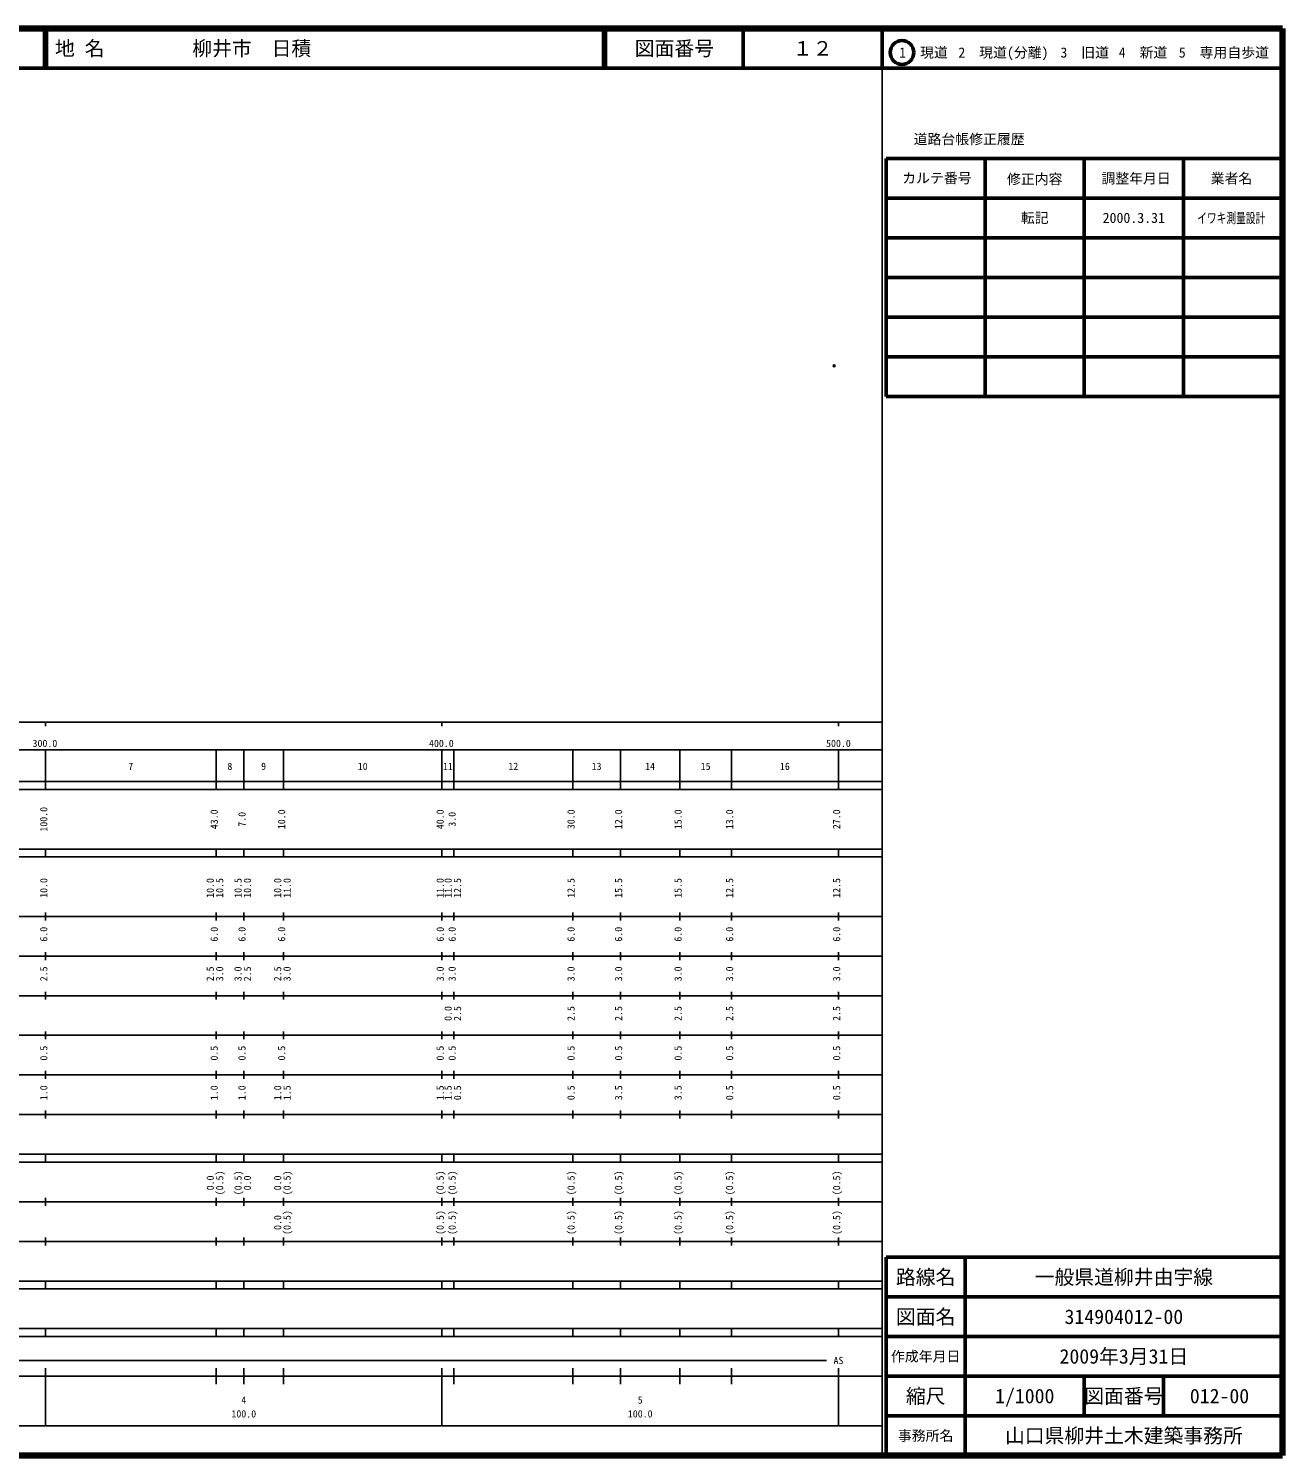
# Model space of a CAD drawing. Units: millimetres on the paper. Extents: x 40 to 680, y 20 to 380.
# Drawn here: x 363.7 to 680, y 20 to 380 of the extents above; entities that cross this region are included whole.
import ezdxf
from ezdxf.enums import TextEntityAlignment as Align

# ---------------------------------------------------------------- set-up
doc = ezdxf.new("R2010")
doc.units = ezdxf.units.MM
doc.header["$PDMODE"] = 32
doc.header["$PDSIZE"] = 0.5
doc.layers.add('M-OTRS', color=6, linetype='Continuous')
doc.layers.add('M-TTL-TXT', color=7, linetype='Continuous')
for name, color, linetype, lineweight in [('M-TTL', 2, 'Continuous', 140), ('M-TTL-BAND', 7, 'Continuous', 25), ('M-TTL-FRAM', 2, 'Continuous', 50), ('M-TTL-LINE', 7, 'Continuous', 50)]:
    doc.layers.add(name, color=color, linetype=linetype, lineweight=lineweight)
doc.styles.add('ＭＳ ゴシック', font='')
doc.styles.get('ＭＳ ゴシック').set_extended_font_data('MS Gothic')

msp = doc.modelspace()

# ---------------------------------------------------------------- linework, layer by layer
at = {"layer": 'M-OTRS'}
msp.add_point((566.9, 294.927), dxfattribs=at)
at = {"layer": 'M-TTL'}
for p, q in [((680, 380), (40, 380)), ((680, 20), (680, 380)), ((40, 20), (680, 20))]:
    msp.add_line(p, q, dxfattribs=at)
at = {"layer": 'M-TTL-BAND'}
for p, q in [((579, 20), (579, 370)), ((40, 205), (579, 205)), ((368, 205), (368, 204)), ((468, 205), (468, 204)), ((568, 205), (568, 204)), ((68, 198), (579, 198)), ((368, 188), (368, 198)), ((411, 188), (411, 198)), ((418, 188), (418, 198)), ((428, 188), (428, 198)), ((468, 188), (468, 198)), ((471, 188), (471, 198)), ((501, 188), (501, 198)), ((513, 188), (513, 198)), ((528, 188), (528, 198)), ((541, 188), (541, 198)), ((568, 188), (568, 198)), ((40, 190), (579, 190)), ((40, 188), (579, 188)), ((40, 173), (579, 173)), ((368, 171), (368, 173)), ((411, 171), (411, 173)), ((418, 171), (418, 173)), ((428, 171), (428, 173)), ((468, 171), (468, 173)), ((471, 171), (471, 173)), ((501, 171), (501, 173)), ((513, 171), (513, 173)), ((528, 171), (528, 173)), ((541, 171), (541, 173)), ((568, 171), (568, 173)), ((40, 171), (579, 171)), ((40, 156), (579, 156)), ((368, 155), (368, 157)), ((411, 155), (411, 157)), ((418, 155), (418, 157)), ((428, 155), (428, 157)), ((468, 155), (468, 157)), ((471, 155), (471, 157)), ((501, 155), (501, 157)), ((513, 155), (513, 157)), ((528, 155), (528, 157)), ((541, 155), (541, 157)), ((568, 155), (568, 157)), ((46, 146), (579, 146)), ((368, 145), (368, 147)), ((411, 145), (411, 147)), ((418, 145), (418, 147)), ((428, 145), (428, 147)), ((468, 145), (468, 147)), ((471, 145), (471, 147)), ((501, 145), (501, 147)), ((513, 145), (513, 147)), ((528, 145), (528, 147)), ((541, 145), (541, 147)), ((568, 145), (568, 147)), ((368, 135), (368, 137)), ((411, 135), (411, 137)), ((418, 135), (418, 137)), ((428, 135), (428, 137)), ((468, 135), (468, 137)), ((471, 135), (471, 137)), ((501, 135), (501, 137)), ((513, 135), (513, 137)), ((528, 135), (528, 137)), ((541, 135), (541, 137)), ((568, 135), (568, 137)), ((52, 136), (579, 136)), ((46, 126), (579, 126)), ((368, 125), (368, 127)), ((411, 125), (411, 127)), ((418, 125), (418, 127)), ((428, 125), (428, 127)), ((468, 125), (468, 127)), ((471, 125), (471, 127)), ((501, 125), (501, 127)), ((513, 125), (513, 127)), ((528, 125), (528, 127)), ((541, 125), (541, 127)), ((568, 125), (568, 127)), ((52, 116), (579, 116)), ((368, 115), (368, 117)), ((411, 115), (411, 117)), ((418, 115), (418, 117)), ((428, 115), (428, 117)), ((468, 115), (468, 117)), ((471, 115), (471, 117)), ((501, 115), (501, 117)), ((513, 115), (513, 117)), ((528, 115), (528, 117)), ((541, 115), (541, 117)), ((568, 115), (568, 117)), ((46, 106), (579, 106)), ((368, 105), (368, 107)), ((411, 105), (411, 107)), ((418, 105), (418, 107)), ((428, 105), (428, 107)), ((468, 105), (468, 107)), ((471, 105), (471, 107)), ((501, 105), (501, 107)), ((513, 105), (513, 107)), ((528, 105), (528, 107)), ((541, 105), (541, 107)), ((568, 105), (568, 107)), ((40, 96), (579, 96)), ((40, 94), (579, 94)), ((368, 94), (368, 96)), ((411, 94), (411, 96)), ((418, 94), (418, 96)), ((428, 94), (428, 96)), ((468, 94), (468, 96)), ((471, 94), (471, 96)), ((501, 94), (501, 96)), ((513, 94), (513, 96)), ((528, 94), (528, 96)), ((541, 94), (541, 96)), ((568, 94), (568, 96)), ((49, 84), (579, 84)), ((368, 83), (368, 85)), ((411, 83), (411, 85)), ((418, 83), (418, 85)), ((428, 83), (428, 85)), ((468, 83), (468, 85)), ((471, 83), (471, 85)), ((501, 83), (501, 85)), ((513, 83), (513, 85)), ((528, 83), (528, 85)), ((541, 83), (541, 85)), ((568, 83), (568, 85)), ((40, 74), (579, 74)), ((368, 73), (368, 75)), ((411, 73), (411, 75)), ((418, 73), (418, 75)), ((428, 73), (428, 75)), ((468, 73), (468, 75)), ((471, 73), (471, 75)), ((501, 73), (501, 75)), ((513, 73), (513, 75)), ((528, 73), (528, 75)), ((541, 73), (541, 75)), ((568, 73), (568, 75)), ((40, 64), (579, 64)), ((40, 62), (579, 62)), ((368, 62), (368, 64)), ((411, 62), (411, 64)), ((418, 62), (418, 64)), ((428, 62), (428, 64)), ((468, 62), (468, 64)), ((471, 62), (471, 64)), ((501, 62), (501, 64)), ((513, 62), (513, 64)), ((528, 62), (528, 64)), ((541, 62), (541, 64)), ((568, 62), (568, 64)), ((40, 52), (579, 52)), ((368, 50), (368, 52)), ((411, 50), (411, 52)), ((418, 50), (418, 52)), ((428, 50), (428, 52)), ((468, 50), (468, 52)), ((471, 50), (471, 52)), ((501, 50), (501, 52)), ((513, 50), (513, 52)), ((528, 50), (528, 52)), ((541, 50), (541, 52)), ((568, 50), (568, 52)), ((40, 50), (579, 50)), ((71, 44), (565, 44)), ((40, 40), (579, 40)), ((368, 27.5), (368, 42)), ((411, 38), (411, 42)), ((418, 38), (418, 42)), ((428, 38), (428, 42)), ((468, 27.5), (468, 42)), ((471, 38), (471, 42)), ((501, 38), (501, 42)), ((513, 38), (513, 42)), ((528, 38), (528, 42)), ((541, 38), (541, 42)), ((568, 27.5), (568, 42)), ((68, 27.5), (579, 27.5))]:
    msp.add_line(p, q, dxfattribs=at)
at = {"layer": 'M-TTL-FRAM'}
for p, q in [((580, 347.197), (580, 287.197)), ((580, 347.197), (680, 347.197)), ((580, 287.197), (680, 287.197)), ((680, 70), (580, 70)), ((580, 70), (580, 20))]:
    msp.add_line(p, q, dxfattribs=at)
at = {"layer": 'M-TTL-LINE'}
for p, q in [((367.75, 380), (367.75, 370)), ((368.25, 380), (368.25, 370)), ((508.747, 380), (508.747, 370)), ((509.247, 380), (509.247, 370)), ((543.997, 380), (543.997, 370)), ((579, 380), (579, 370)), ((40, 370), (680, 370)), ((605, 347.197), (605, 287.197)), ((630, 347.197), (630, 287.197)), ((655, 347.197), (655, 287.197)), ((580, 337.197), (680, 337.197)), ((580, 327.197), (680, 327.197)), ((580, 317.197), (680, 317.197)), ((580, 307.197), (680, 307.197)), ((580, 297.197), (680, 297.197)), ((600, 70), (600, 20)), ((680, 60), (580, 60)), ((680, 50), (580, 50)), ((680, 40), (580, 40)), ((630, 40), (630, 30)), ((650, 40), (650, 30)), ((680, 30), (580, 30))]:
    msp.add_line(p, q, dxfattribs=at)
msp.add_circle((584.031, 373.958), 3, dxfattribs=at)

# ---------------------------------------------------------------- texts
at = {"layer": 'M-TTL-BAND', "style": 'ＭＳ ゴシック'}
for s, p in [('300.0', (367.844, 198.195)), ('400.0', (467.844, 198.195)), ('500.0', (568, 198.195)), ('7', (389.5, 192.405)), ('8', (414.5, 192.405)), ('9', (423, 192.405)), ('10', (448, 192.405)), ('11', (469.5, 192.405)), ('12', (486, 192.405)), ('13', (507, 192.405)), ('14', (520.5, 192.405)), ('15', (534.5, 192.405)), ('16', (554.5, 192.405)), ('AS', (568, 42.5)), ('4', (418, 32.523)), ('5', (518, 32.523)), ('100.0', (418, 29.033)), ('100.0', (518, 29.033))]:
    msp.add_text(s, height=1.833, dxfattribs=at).set_placement(p, align=Align.BOTTOM_CENTER)
for s, p in [('100.0', (369, 180.5)), ('43.0', (412, 180.5)), ('7.0', (419, 180.5)), ('10.0', (429, 180.5)), ('40.0', (469, 180.5)), ('3.0', (472, 180.5)), ('30.0', (502, 180.5)), ('12.0', (514, 180.5)), ('15.0', (529, 180.5)), ('13.0', (542, 180.5)), ('27.0', (569, 180.5)), ('10.0', (369, 163.174)), ('10.0', (411, 163.174)), ('10.5', (413.37, 163.174)), ('10.5', (418, 163.174)), ('10.0', (420.37, 163.174)), ('10.0', (428, 163.174)), ('11.0', (430.37, 163.174)), ('11.0', (469, 163.174)), ('11.0', (471, 163.174)), ('12.5', (473.37, 163.174)), ('12.5', (502, 163.174)), ('15.5', (514, 163.174)), ('15.5', (529, 163.174)), ('12.5', (542, 163.174)), ('12.5', (569, 163.174)), ('6.0', (369, 151.5)), ('6.0', (412, 151.5)), ('6.0', (419, 151.5)), ('6.0', (429, 151.5)), ('6.0', (469, 151.5)), ('6.0', (472, 151.5)), ('6.0', (502, 151.5)), ('6.0', (514, 151.5)), ('6.0', (529, 151.5)), ('6.0', (542, 151.5)), ('6.0', (569, 151.5)), ('2.5', (369, 141.5)), ('2.5', (411, 141.5)), ('3.0', (413.37, 141.5)), ('3.0', (418, 141.5)), ('2.5', (420.37, 141.5)), ('2.5', (428, 141.5)), ('3.0', (430.37, 141.5)), ('3.0', (469, 141.5)), ('3.0', (472, 141.5)), ('3.0', (502, 141.5)), ('3.0', (514, 141.5)), ('3.0', (529, 141.5)), ('3.0', (542, 141.5)), ('3.0', (569, 141.5)), ('0.0', (471, 131.5)), ('2.5', (473.37, 131.5)), ('2.5', (502, 131.5)), ('2.5', (514, 131.5)), ('2.5', (529, 131.5)), ('2.5', (542, 131.5)), ('2.5', (569, 131.5)), ('0.5', (369, 121.5)), ('0.5', (412, 121.5)), ('0.5', (419, 121.5)), ('0.5', (429, 121.5)), ('0.5', (469, 121.5)), ('0.5', (472, 121.5)), ('0.5', (502, 121.5)), ('0.5', (514, 121.5)), ('0.5', (529, 121.5)), ('0.5', (542, 121.5)), ('0.5', (569, 121.5)), ('1.0', (369, 111.5)), ('1.0', (412, 111.5)), ('1.0', (419, 111.5)), ('1.0', (428, 111.5)), ('1.5', (430.37, 111.5)), ('1.5', (469, 111.5)), ('1.5', (471, 111.5)), ('0.5', (473.37, 111.5)), ('0.5', (502, 111.5)), ('3.5', (514, 111.5)), ('3.5', (529, 111.5)), ('0.5', (542, 111.5)), ('0.5', (569, 111.5)), ('0.0', (411, 88.764)), ('(0.5)', (413.37, 88.764)), ('(0.5)', (418, 88.764)), ('0.0', (420.37, 88.764)), ('0.0', (428, 88.764)), ('(0.5)', (430.37, 88.764)), ('(0.5)', (469, 88.764)), ('(0.5)', (472, 88.764)), ('(0.5)', (502, 88.764)), ('(0.5)', (514, 88.764)), ('(0.5)', (529, 88.764)), ('(0.5)', (542, 88.764)), ('(0.5)', (569, 88.764)), ('0.0', (428, 78.764)), ('(0.5)', (430.37, 78.764)), ('(0.5)', (469, 78.764)), ('(0.5)', (472, 78.764)), ('(0.5)', (502, 78.764)), ('(0.5)', (514, 78.764)), ('(0.5)', (529, 78.764)), ('(0.5)', (542, 78.764)), ('(0.5)', (569, 78.764))]:
    msp.add_text(s, height=1.833, rotation=90, dxfattribs=at).set_placement(p, align=Align.BOTTOM_CENTER)
at = {"layer": 'M-TTL-TXT', "style": 'ＭＳ ゴシック'}
for s, p in [('地 名', (370.38, 375)), ('柳井市\u3000日積', (405.024, 375))]:
    msp.add_text(s, height=3.666, dxfattribs=at).set_placement(p, align=Align.MIDDLE_LEFT)
for s, height, p in [('図面番号', 3.666, (526.622, 375)), ('１２', 3.666, (561.497, 375)), ('1\u3000現道', 2.566, (589.448, 373.958)), ('2\u3000現道(分離)', 2.566, (609.619, 373.958)), ('3\u3000旧道', 2.566, (630.121, 373.958)), ('4\u3000新道', 2.566, (644.824, 373.958)), ('5\u3000専用自歩道', 2.566, (665.228, 373.958)), ('道路台帳修正履歴', 2.566, (600.968, 352.113)), ('カルテ番号', 2.566, (592.839, 342.277)), ('修正内容', 2.566, (617.509, 342.023)), ('調整年月日', 2.566, (643.089, 342.197)), ('業者名', 2.566, (667.134, 342.197)), ('転記', 2.566, (617.5, 332.245)), ('2000.3.31', 2.566, (642.5, 332.245)), ('路線名', 3.666, (590, 65)), ('路線名', 3.666, (590, 65)), ('一般県道柳井由宇線', 3.666, (640, 65)), ('図面名', 3.666, (590, 55)), ('図面名', 3.666, (590, 55)), ('314904012-00', 3.666, (640, 55)), ('2009年3月31日', 3.666, (640, 45)), ('作成年月日', 2.566, (590, 45)), ('作成年月日', 2.566, (590, 45)), ('縮尺', 3.666, (590, 35)), ('縮尺', 3.666, (590, 35)), ('1/1000', 3.666, (615, 35)), ('図面番号', 3.666, (640, 35)), ('図面番号', 3.666, (640, 35)), ('012-00', 3.666, (664.125, 35)), ('事務所名', 2.566, (590, 25)), ('事務所名', 2.566, (590, 25)), ('山口県柳井土木建築事務所', 3.666, (640, 25))]:
    msp.add_text(s, height=height, dxfattribs=at).set_placement(p, align=Align.MIDDLE_CENTER)
at = {"layer": 'M-TTL-TXT', "style": 'ＭＳ ゴシック', "width": 0.7}
msp.add_text('イワキ測量設計', height=2.566, dxfattribs=at).set_placement((667.077, 332.189), align=Align.MIDDLE_CENTER)

doc.saveas('drawing.dxf')
